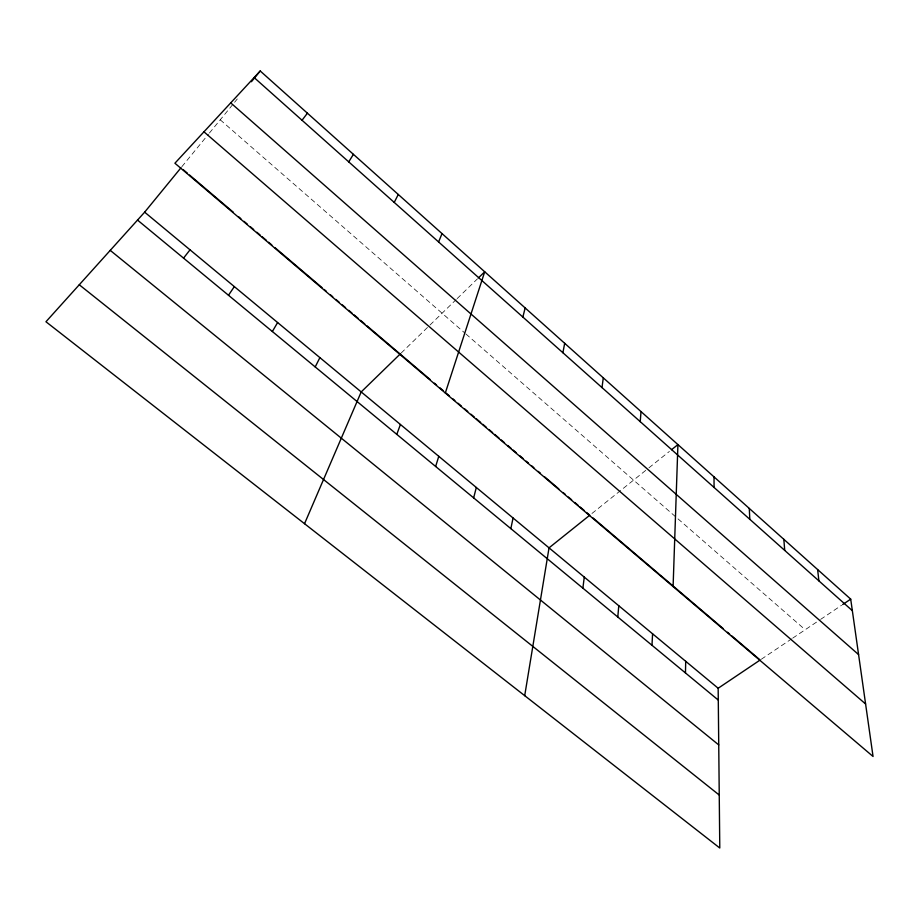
<?xml version="1.0" encoding="UTF-8"?>
<svg xmlns="http://www.w3.org/2000/svg" width="919" height="919" viewBox="0 0 919 919"><rect width="100%" height="100%" fill="white"/><g stroke="black" fill="none" stroke-linecap="round" stroke-linejoin="round"><path stroke-width="0.69" stroke-dasharray="4.59 3.45" d="M181.87 166.684L208.498 134.151M209.406 133.048L233.702 103.365M234.598 102.273L237.286 98.976M401.143 353.08L428.978 326.004M429.989 325.027L456.146 299.571M457.157 298.595L477.535 278.767M591.951 513.48L647.826 468.701M648.929 467.828L669.388 451.436M761.334 659.233L791.546 638.923M792.683 638.154L819.415 620.176M820.61 619.383L841.517 605.322M220.238 119.815L464.83 333.046M465.922 333.988L805.193 629.745"/><path stroke-width="1.38" d="M685.471 672.961L685.7 661.301M673.099 586.563L677.923 444.601L671.525 449.724M651.985 645.276L652.582 633.811M640.221 421.649L641.025 411.597M617.798 617.028L618.774 605.747M582.887 588.171L584.266 577.098M602.002 387.588L603.289 377.835M524.703 695.672L549.034 547.85L589.78 515.214L586.586 512.492M562.899 352.735L564.68 343.304M510.838 528.632L513.066 517.994M522.865 317.055L525.163 307.957M473.653 497.891L476.318 487.484M435.64 466.473L438.777 456.329M445.313 392.999L484.715 271.783L478.558 277.768M396.79 434.365L400.42 424.486M438.593 241.961L442.028 233.598M304.534 523.704L361.201 391.931L400.156 354.045M315.206 366.945L319.892 357.64M394.228 202.421L398.272 194.472M272.357 331.529L277.607 322.546M348.726 161.87L353.413 154.346M228.486 295.263L234.334 286.613M302.041 120.263L307.406 113.198M183.547 258.124L190.026 249.83M144.651 212.163L718.164 688.251L719.784 848.019L45.95 321.753L144.651 212.163L180.986 167.763M251.415 81.722L260.215 70.981L850.707 599.142L873.05 756.475L174.909 163.226L260.215 70.981M718.164 688.251L760.162 660.014L731.846 635.948M842.666 604.553L850.707 599.142M79.264 284.764L719.244 795.038M110.234 250.37L718.738 744.907M137.517 220.078L718.29 700.083M183.122 169.578L187.407 173.22M189.544 175.035L233.369 212.289M238.71 216.827L240.847 218.642M244.052 221.364L247.257 224.087M250.462 226.809L253.667 229.532M256.872 232.266L260.077 234.988M262.214 236.803L266.487 240.433M268.624 242.248L271.829 244.971M275.034 247.693L322.041 287.647M324.177 289.462L326.314 291.277M330.587 294.919L332.735 296.734M335.94 299.456L339.145 302.19M342.35 304.913L345.555 307.635M348.772 310.358L351.977 313.092M354.114 314.907L358.387 318.537M360.535 320.363L364.809 324.005M366.957 325.82L430.138 379.524M434.423 383.166L436.559 384.981M439.776 387.715L443.004 390.46M446.232 393.206L449.46 395.951M452.688 398.697L454.848 400.523M458.076 403.269L461.304 406.014M464.532 408.748L467.76 411.494M470.987 414.239L474.215 416.985M476.375 418.811L480.683 422.487M482.854 424.325L486.105 427.082M489.356 429.851L492.595 432.608M494.767 434.446L499.097 438.133M501.257 439.971L504.508 442.728M507.759 445.497L511.01 448.254M513.17 450.092L516.421 452.86M519.694 455.64L522.968 458.42M526.231 461.2L528.414 463.05M531.687 465.83L533.87 467.691M538.235 471.39L540.418 473.251M544.772 476.95L558.832 488.908M563.106 492.538L565.242 494.342M568.436 497.064L571.641 499.787M574.846 502.509L578.051 505.232M580.176 507.047L584.45 510.677M593.019 517.948L658.992 574.03M660.083 574.949L723.184 628.585M727.492 632.249L729.663 634.099M203.949 131.819L865.595 703.977M230.726 102.871L858.587 654.604M254.126 77.564L852.35 610.687M817.623 569.55L818.898 580.888M783.838 539.327L784.723 550.424M749.295 508.437L749.801 519.304M714.006 476.869L714.086 487.472"/></g></svg>
